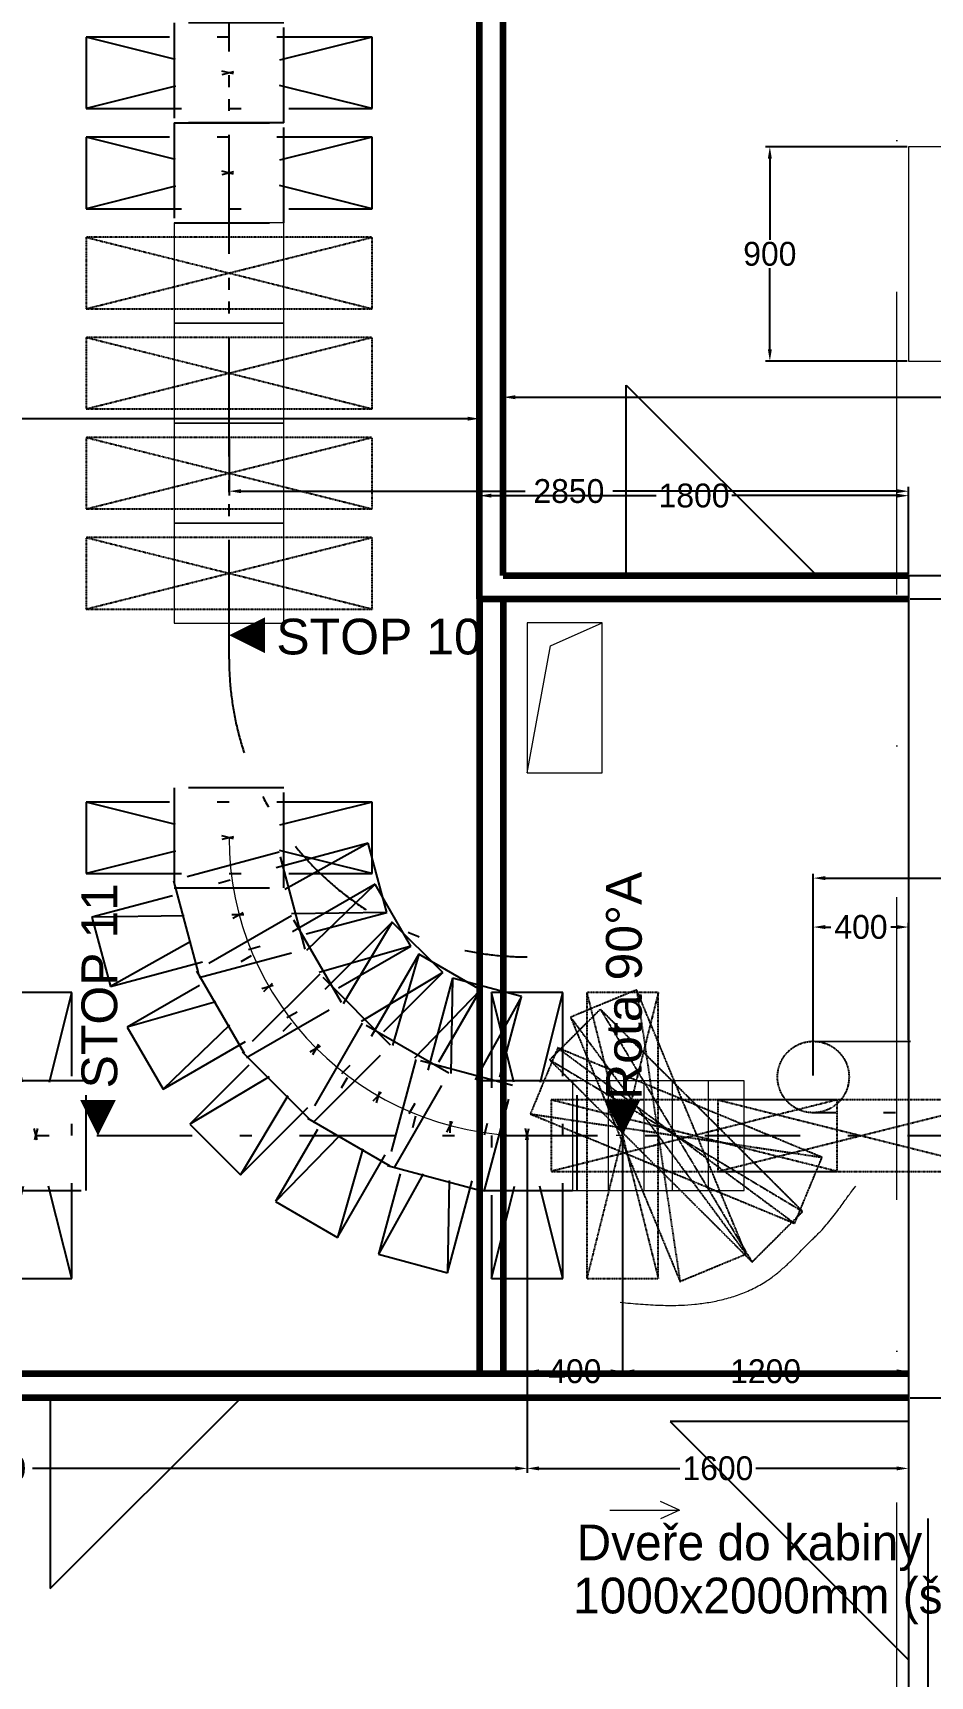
# Model space of a CAD drawing. Header units: metres. Extents: x 31500 to 1073645, y -1029792 to 61053.
# Drawn here: x 126086 to 129848, y -546100 to -539204 of the extents above; entities that cross this region are included whole.
import ezdxf

# ---------------------------------------------------------------- set-up
doc = ezdxf.new("R2010")
doc.units = ezdxf.units.M
doc.header["$PDMODE"] = 65
for name, pattern in [('AM_ISO02W050', [7.5, 6, -1.5]), ('DASHDOT', [8.5, 4, -2, 0.5, -2]), ('STRICHPUNKT', [1, 0.5, -0.25, 0, -0.25]), ('ČERCHOVANÁ', [25.4, 12.7, -6.35, 0, -6.35])]:
    doc.linetypes.add(name, pattern=pattern)
for name, color, linetype in [('3', 3, 'STRICHPUNKT'), ('CONVEYOR', 6, 'DASHDOT'), ('Rozšíření KAPA', 254, 'DASHDOT'), ('TG-OBRYS', 1, 'Continuous'), ('Trajektorie vozíku', 9, 'Continuous'), ('Vozík', 4, 'Continuous'), ('VZT-kanaly', 4, 'Continuous')]:
    doc.layers.add(name, color=color, linetype=linetype)
for name, color, linetype, lineweight in [('AM_3_NEVID', 6, 'AM_ISO02W050', 25), ('Chlazení - kondenz', 4, 'Continuous', 25), ('TG-KOTY', 2, 'Continuous', 18)]:
    doc.layers.add(name, color=color, linetype=linetype, lineweight=lineweight)
doc.layers.add('Osa(ISO)', color=6, linetype='Continuous', lineweight=25, true_color=0xff00ff)
doc.styles.add('ROMANS', font='TIMES.TTF')
doc.dimstyles.new('100', dxfattribs={"dimscale": 100, "dimtxt": 1, "dimasz": 0.5, "dimexe": 0.18, "dimexo": 0.0625, "dimgap": 0.09, "dimtad": 0, "dimtih": 1, "dimtoh": 1, "dimdec": 0, "dimzin": 0, "dimdsep": 46, "dimtxsty": 'Standard', "dimcen": 0.09, "dimadec": 0, "dimazin": 0, "dimtfac": 1, "dimtdec": 4, "dimtofl": 0, "dimtmove": 0, "dimatfit": 3, "dimfxl": 1, "dimtolj": 1, "dimtzin": 0, "dimarcsym": 0})

# ---------------------------------------------------------------- blocks, each defined once
blk = doc.blocks.new('jA$41444546474849')
at = {"color": 9, "linetype": 'DASHDOT', "ltscale": 100}
for p, q in [((-600, 150), (-600, -150)), ((600, 150), (-600, 150)), ((-600, -150), (600, 150)), ((-600, 150), (600, -150)), ((600, -150), (600, 150)), ((-600, -150), (600, -150))]:
    blk.add_line(p, q, dxfattribs=at)
blk.add_lwpolyline([(-230, -210), (230, -210), (230, 210), (-230, 210)], close=True, dxfattribs=at)
blk = doc.blocks.new('nA$4145515253545556')
at = {"layer": 'Trajektorie vozíku', "lineweight": 0}
blk.add_arc((0, 0), 1250, 90, 180, dxfattribs=at)
for p, rotation in [((-323.5, 1207.4), 105), ((0, 1250), 90), ((-625, 1082.5), 120), ((-883.9, 883.9), 135), ((-1082.5, 625), 150), ((-1207.4, 323.5), 165)]:
    blk.add_blockref('jA$41444546474849', p, dxfattribs=dict(at, rotation=rotation))
blk.add_blockref('jA$41444546474849', (-1250, 0), dxfattribs=at)
blk = doc.blocks.new('*D3777')
at = {"layer": 'DEFPOINTS', "color": 0}
for p in [(129758.5, -543029.1), (128158.5, -543831.9), (129758.5, -545228.5)]:
    blk.add_point(p, dxfattribs=at)
at = {"layer": 'TG-KOTY', "color": 0, "lineweight": -2}
for p, q in [((129758.5, -543035.4), (129758.5, -545246.5)), ((128158.5, -543838.1), (128158.5, -545246.5)), ((128208.5, -545228.5), (128799.5, -545228.5)), ((129708.5, -545228.5), (129117.5, -545228.5))]:
    blk.add_line(p, q, dxfattribs=at)
at = {"layer": 'TG-KOTY', "color": 0}
for points in [[(128208.5, -545220.2), (128208.5, -545236.8), (128158.5, -545228.5)], [(129708.5, -545236.8), (129708.5, -545220.2), (129758.5, -545228.5)]]:
    blk.add_solid(points, dxfattribs=at)
at = {"layer": 'TG-KOTY', "color": 0, "insert": (128958.5, -545228.5), "char_height": 100, "attachment_point": 5}
blk.add_mtext('\\A1;1600', dxfattribs=at)
blk = doc.blocks.new('*D3780')
at = {"layer": 'DEFPOINTS', "color": 0}
for p in [(129758.5, -539681.9), (129176.3, -540581.9), (129758.5, -540581.9)]:
    blk.add_point(p, dxfattribs=at)
at = {"layer": 'TG-KOTY', "color": 0, "lineweight": -2}
for p, q in [((129752.2, -539681.9), (129158.3, -539681.9)), ((129176.3, -539731.9), (129176.3, -540072.9)), ((129176.3, -540531.9), (129176.3, -540190.9)), ((129752.2, -540581.9), (129158.3, -540581.9))]:
    blk.add_line(p, q, dxfattribs=at)
at = {"layer": 'TG-KOTY', "color": 0}
for points in [[(129184.7, -539731.9), (129168, -539731.9), (129176.3, -539681.9)], [(129168, -540531.9), (129184.7, -540531.9), (129176.3, -540581.9)]]:
    blk.add_solid(points, dxfattribs=at)
at = {"layer": 'TG-KOTY', "color": 0, "insert": (129176.3, -540131.9), "char_height": 100, "attachment_point": 5}
blk.add_mtext('\\A1;900', dxfattribs=at)
blk = doc.blocks.new('9A$41464748494A')
at = {"layer": '3', "color": 5}
for p, q in [((-600, 150), (-600, -150)), ((600, 150), (-600, 150)), ((-600, -150), (600, 150)), ((-600, 150), (600, -150)), ((600, -150), (600, 150)), ((-600, -150), (600, -150))]:
    blk.add_line(p, q, dxfattribs=at)
blk = doc.blocks.new('*D3783')
at = {"layer": 'DEFPOINTS', "color": 0}
for p in [(141358.5, -542751.2), (129358.5, -543585.9), (141358.5, -543579.7)]:
    blk.add_point(p, dxfattribs=at)
at = {"layer": 'TG-KOTY', "color": 0, "lineweight": -2}
for p, q in [((129358.5, -543579.7), (129358.5, -542733.2)), ((129408.5, -542751.2), (134979.7, -542751.2)), ((141308.5, -542751.2), (135381, -542751.2)), ((141358.5, -543573.4), (141358.5, -542733.2))]:
    blk.add_line(p, q, dxfattribs=at)
at = {"layer": 'TG-KOTY', "color": 0}
for points in [[(129408.5, -542742.8), (129408.5, -542759.5), (129358.5, -542751.2)], [(141308.5, -542759.5), (141308.5, -542742.8), (141358.5, -542751.2)]]:
    blk.add_solid(points, dxfattribs=at)
at = {"layer": 'TG-KOTY', "color": 0, "insert": (135180.3, -542751.2), "char_height": 100, "attachment_point": 5}
blk.add_mtext('\\A1;12000', dxfattribs=at)
blk = doc.blocks.new('*D3788')
at = {"layer": 'DEFPOINTS', "color": 0}
for p in [(123658.6, -543838.1), (128158.5, -543831.9), (128158.5, -545228.5)]:
    blk.add_point(p, dxfattribs=at)
at = {"layer": 'TG-KOTY', "color": 0, "lineweight": -2}
for p, q in [((123658.6, -543844.4), (123658.6, -545246.5)), ((128158.5, -543838.1), (128158.5, -545246.5)), ((123708.6, -545228.5), (125732.9, -545228.5)), ((128108.5, -545228.5), (126084.2, -545228.5))]:
    blk.add_line(p, q, dxfattribs=at)
at = {"layer": 'TG-KOTY', "color": 0}
for points in [[(123708.6, -545220.2), (123708.6, -545236.8), (123658.6, -545228.5)], [(128108.5, -545236.8), (128108.5, -545220.2), (128158.5, -545228.5)]]:
    blk.add_solid(points, dxfattribs=at)
at = {"layer": 'TG-KOTY', "color": 0, "insert": (125908.5, -545228.5), "char_height": 100, "attachment_point": 5}
blk.add_mtext('\\A1;4500', dxfattribs=at)
blk = doc.blocks.new('dA$41505152535455565758595A5B5C5D5F')
at = {"layer": '3', "color": 5}
for p, q in [((59, 611.7), (-218.2, 496.9)), ((518.2, -496.9), (59, 611.7)), ((59, 611.7), (241, -611.7)), ((-218.2, 496.9), (241, -611.7)), ((-218.2, 496.9), (518.2, -496.9)), ((241, -611.7), (518.2, -496.9))]:
    blk.add_line(p, q, dxfattribs=at)
at = {"layer": 'CONVEYOR', "color": 1}
blk.add_lwpolyline([(0, 0, 0, 150, 0), (0, 150, 150, 150, 0)], format="xyseb", dxfattribs=at)
at = {"layer": 'TG-KOTY', "lineweight": 0}
blk.add_line((0, 0), (-26.6, 0), dxfattribs=at)
at = {"layer": 'Trajektorie vozíku', "color": 4, "lineweight": 0}
for points in [[(-210, 230), (-210, -230), (210, -230), (210, 230)], [(-60, 230), (-60, -230), (360, -230), (360, 230)], [(90, 230), (90, -230), (510, -230), (510, 230)]]:
    blk.add_lwpolyline(points, close=True, dxfattribs=at)
at = {"layer": 'Trajektorie vozíku', "lineweight": 0}
blk.add_open_spline([(-9.3, -699.6), (19.5, -702.2), (76, -707.5), (159.2, -712.7), (234.7, -712.9), (303, -708.2), (362.4, -700.4), (422.3, -688.2), (482, -670.6), (540.7, -646.8), (593.3, -618.2), (637.3, -587.1), (673.5, -556.9), (706.4, -526.2), (736.8, -495.7), (765.2, -466.5), (787.5, -443.8), (805.7, -426.2), (820.7, -411.5), (847.3, -384), (883.4, -340.5), (922.5, -287), (945.7, -254.5), (959.9, -235.7), (968.7, -224.5), (978.7, -211.7)], degree=3, knots=[0, 0, 0, 0, 0.790767, 1.581533, 2.3723, 2.885044, 3.397788, 3.910532, 4.423277, 4.936021, 5.448765, 5.844148, 6.239532, 6.634915, 7.030298, 7.425682, 7.821065, 8.014312, 8.207558, 8.400805, 8.977865, 9.554925, 10.131985, 10.285819, 10.593486, 10.593486, 10.593486, 10.593486], dxfattribs=at)
at = {"layer": 'Trajektorie vozíku', "color": 5, "lineweight": 0}
for p, rotation in [((0, 0), 270), ((225, 0), 315), ((225, 0), 337.4999999999999), ((300, 0), 180)]:
    blk.add_blockref('9A$41464748494A', p, dxfattribs=dict(at, rotation=rotation))
blk = doc.blocks.new('*D3789')
at = {"layer": 'DEFPOINTS', "color": 0}
for p in [(128558.5, -543831.9), (129758.5, -544808.3), (129758.5, -544821.2)]:
    blk.add_point(p, dxfattribs=at)
at = {"layer": 'TG-KOTY', "color": 0, "lineweight": -2}
for p, q in [((128558.5, -543838.1), (128558.5, -544839.2)), ((128608.5, -544821.2), (128999.5, -544821.2)), ((129708.5, -544821.2), (129317.5, -544821.2)), ((129758.5, -544814.6), (129758.5, -544839.2))]:
    blk.add_line(p, q, dxfattribs=at)
at = {"layer": 'TG-KOTY', "color": 0}
for points in [[(128608.5, -544812.9), (128608.5, -544829.6), (128558.5, -544821.2)], [(129708.5, -544829.6), (129708.5, -544812.9), (129758.5, -544821.2)]]:
    blk.add_solid(points, dxfattribs=at)
at = {"layer": 'TG-KOTY', "color": 0, "insert": (129158.5, -544821.2), "char_height": 100, "attachment_point": 5}
blk.add_mtext('\\A1;1200', dxfattribs=at)
blk = doc.blocks.new('*D3790')
at = {"layer": 'DEFPOINTS', "color": 0}
for p in [(129358.5, -542956.7), (129358.5, -543436.2), (129758.5, -543436.2)]:
    blk.add_point(p, dxfattribs=at)
at = {"layer": 'TG-KOTY', "color": 0, "lineweight": -2}
for p, q in [((129358.5, -543429.9), (129358.5, -542938.7)), ((129408.5, -542956.7), (129432.8, -542956.7)), ((129708.5, -542956.7), (129684.1, -542956.7)), ((129758.5, -543429.9), (129758.5, -542938.7))]:
    blk.add_line(p, q, dxfattribs=at)
at = {"layer": 'TG-KOTY', "color": 0}
for points in [[(129408.5, -542948.4), (129408.5, -542965), (129358.5, -542956.7)], [(129708.5, -542965), (129708.5, -542948.4), (129758.5, -542956.7)]]:
    blk.add_solid(points, dxfattribs=at)
at = {"layer": 'TG-KOTY', "color": 0, "insert": (129558.5, -542956.7), "char_height": 100, "attachment_point": 5}
blk.add_mtext('\\A1;400', dxfattribs=at)
blk = doc.blocks.new('eA$4150')
at = {"layer": 'Osa(ISO)', "color": 4, "lineweight": 0}
blk.add_lwpolyline([(-230, -210), (230, -210), (230, 210), (-230, 210)], close=True, dxfattribs=at)
at = {"layer": 'Osa(ISO)', "color": 5, "lineweight": 0}
blk.add_blockref('9A$41464748494A', (0, 0), dxfattribs=at)
blk = doc.blocks.new('*D3798')
at = {"layer": 'DEFPOINTS', "color": 0}
for p in [(126908.5, -540901.9), (129758.5, -541127.5), (129758.5, -541287.4)]:
    blk.add_point(p, dxfattribs=at)
at = {"layer": 'TG-KOTY', "color": 0, "lineweight": -2}
for p, q in [((126908.5, -540908.1), (126908.5, -541145.5)), ((126958.5, -541127.5), (128149.5, -541127.5)), ((129708.5, -541127.5), (128517.5, -541127.5)), ((129758.5, -541281.2), (129758.5, -541109.5))]:
    blk.add_line(p, q, dxfattribs=at)
at = {"layer": 'TG-KOTY', "color": 0}
for points in [[(126958.5, -541119.1), (126958.5, -541135.8), (126908.5, -541127.5)], [(129708.5, -541135.8), (129708.5, -541119.1), (129758.5, -541127.5)]]:
    blk.add_solid(points, dxfattribs=at)
at = {"layer": 'TG-KOTY', "color": 0, "insert": (128333.5, -541127.5), "char_height": 100, "attachment_point": 5}
blk.add_mtext('\\A1;2850', dxfattribs=at)
blk = doc.blocks.new('*D3799')
at = {"layer": 'DEFPOINTS', "color": 0}
for p in [(120458.5, -545431.9), (129838.5, -545431.9), (129838.5, -546431.9)]:
    blk.add_point(p, dxfattribs=at)
at = {"layer": 'TG-KOTY', "color": 0, "lineweight": -2}
for p, q in [((120458.5, -545438.1), (120458.5, -546449.9)), ((129838.5, -545438.1), (129838.5, -546449.9)), ((120508.5, -546431.9), (124864.7, -546431.9)), ((129788.5, -546431.9), (125232.7, -546431.9))]:
    blk.add_line(p, q, dxfattribs=at)
at = {"layer": 'TG-KOTY', "color": 0}
for points in [[(120508.5, -546423.5), (120508.5, -546440.2), (120458.5, -546431.9)], [(129788.5, -546440.2), (129788.5, -546423.5), (129838.5, -546431.9)]]:
    blk.add_solid(points, dxfattribs=at)
at = {"layer": 'TG-KOTY', "color": 0, "insert": (125048.7, -546431.9), "char_height": 100, "attachment_point": 5}
blk.add_mtext('\\A1;9380', dxfattribs=at)
blk = doc.blocks.new('*D3808')
at = {"layer": 'DEFPOINTS', "color": 0}
for p in [(128158.5, -543838.1), (128558.5, -543831.9), (128158.5, -544821.2)]:
    blk.add_point(p, dxfattribs=at)
at = {"layer": 'TG-KOTY', "color": 0, "lineweight": -2}
for p, q in [((128158.5, -543844.4), (128158.5, -544839.2)), ((128558.5, -543838.1), (128558.5, -544839.2)), ((128208.5, -544821.2), (128232.8, -544821.2)), ((128508.5, -544821.2), (128484.1, -544821.2))]:
    blk.add_line(p, q, dxfattribs=at)
at = {"layer": 'TG-KOTY', "color": 0}
for points in [[(128208.5, -544812.9), (128208.5, -544829.6), (128158.5, -544821.2)], [(128508.5, -544829.6), (128508.5, -544812.9), (128558.5, -544821.2)]]:
    blk.add_solid(points, dxfattribs=at)
at = {"layer": 'TG-KOTY', "color": 0, "insert": (128358.5, -544821.2), "char_height": 100, "attachment_point": 5}
blk.add_mtext('\\A1;400', dxfattribs=at)
blk = doc.blocks.new('*D3825')
at = {"layer": 'DEFPOINTS', "color": 0}
for p in [(135438.5, -545331.9), (108658.5, -547322.9), (108658.5, -548431.9)]:
    blk.add_point(p, dxfattribs=at)
at = {"layer": 'TG-KOTY', "color": 0, "lineweight": -2}
for p, q in [((135438.5, -545338.1), (135438.5, -547340.9)), ((108658.5, -548425.6), (108658.5, -547304.9)), ((108708.5, -547322.9), (121814.5, -547322.9)), ((135388.5, -547322.9), (122282.5, -547322.9))]:
    blk.add_line(p, q, dxfattribs=at)
at = {"layer": 'TG-KOTY', "color": 0}
for points in [[(108708.5, -547314.6), (108708.5, -547331.2), (108658.5, -547322.9)], [(135388.5, -547331.2), (135388.5, -547314.6), (135438.5, -547322.9)]]:
    blk.add_solid(points, dxfattribs=at)
at = {"layer": 'TG-KOTY', "color": 0, "insert": (122048.5, -547322.9), "char_height": 100, "attachment_point": 5}
blk.add_mtext('\\A1;26780', dxfattribs=at)
blk = doc.blocks.new('*D3827')
at = {"layer": 'DEFPOINTS', "color": 0}
for p in [(142458.9, -540733.1), (128058.5, -540849.5), (142458.9, -540849.5)]:
    blk.add_point(p, dxfattribs=at)
at = {"layer": 'TG-KOTY', "color": 0, "lineweight": -2}
for p, q in [((128058.5, -540843.2), (128058.5, -540715.1)), ((142458.9, -540843.2), (142458.9, -540715.1)), ((128108.5, -540733.1), (135049.7, -540733.1)), ((142408.9, -540733.1), (135467.7, -540733.1))]:
    blk.add_line(p, q, dxfattribs=at)
at = {"layer": 'TG-KOTY', "color": 0}
for points in [[(128108.5, -540724.8), (128108.5, -540741.4), (128058.5, -540733.1)], [(142408.9, -540741.4), (142408.9, -540724.8), (142458.9, -540733.1)]]:
    blk.add_solid(points, dxfattribs=at)
at = {"layer": 'TG-KOTY', "color": 0, "insert": (135258.7, -540733.1), "char_height": 100, "attachment_point": 5}
blk.add_mtext('\\A1;14400', dxfattribs=at)
blk = doc.blocks.new('*D3837')
at = {"layer": 'DEFPOINTS', "color": 0}
for p in [(129758.5, -541146.2), (129758.5, -541481.9), (127958.5, -541579.4)]:
    blk.add_point(p, dxfattribs=at)
at = {"layer": 'TG-KOTY', "color": 0, "lineweight": -2}
for p, q in [((127958.5, -541573.2), (127958.5, -541128.2)), ((129758.5, -541475.6), (129758.5, -541128.2)), ((128008.5, -541146.2), (128699.5, -541146.2)), ((129708.5, -541146.2), (129017.5, -541146.2))]:
    blk.add_line(p, q, dxfattribs=at)
at = {"layer": 'TG-KOTY', "color": 0}
for points in [[(128008.5, -541137.9), (128008.5, -541154.5), (127958.5, -541146.2)], [(129708.5, -541154.5), (129708.5, -541137.9), (129758.5, -541146.2)]]:
    blk.add_solid(points, dxfattribs=at)
at = {"layer": 'TG-KOTY', "color": 0, "insert": (128858.5, -541146.2), "char_height": 100, "attachment_point": 5}
blk.add_mtext('\\A1;1800', dxfattribs=at)
blk = doc.blocks.new('*D3840')
at = {"layer": 'DEFPOINTS', "color": 0}
for p in [(123758.5, -540633.3), (127958.5, -540600.7), (127958.5, -540823.2)]:
    blk.add_point(p, dxfattribs=at)
at = {"layer": 'TG-KOTY', "color": 0, "lineweight": -2}
for p, q in [((123758.5, -540639.6), (123758.5, -540841.2)), ((127958.5, -540606.9), (127958.5, -540841.2)), ((123808.5, -540823.2), (125682.8, -540823.2)), ((127908.5, -540823.2), (126034.2, -540823.2))]:
    blk.add_line(p, q, dxfattribs=at)
at = {"layer": 'TG-KOTY', "color": 0}
for points in [[(123808.5, -540814.8), (123808.5, -540831.5), (123758.5, -540823.2)], [(127908.5, -540831.5), (127908.5, -540814.8), (127958.5, -540823.2)]]:
    blk.add_solid(points, dxfattribs=at)
at = {"layer": 'TG-KOTY', "color": 0, "insert": (125858.5, -540823.2), "char_height": 100, "attachment_point": 5}
blk.add_mtext('\\A1;4200', dxfattribs=at)
blk = doc.blocks.new('*D3863')
at = {"layer": 'DEFPOINTS', "color": 0}
for p in [(129758.5, -541579.4), (129758.5, -544931.9), (130315.6, -544931.9)]:
    blk.add_point(p, dxfattribs=at)
at = {"layer": 'TG-KOTY', "color": 0, "lineweight": -2}
for p, q in [((129764.7, -541579.4), (130333.6, -541579.4)), ((130315.6, -541629.4), (130315.6, -543196.6)), ((130315.6, -544881.9), (130315.6, -543314.6)), ((129764.7, -544931.9), (130333.6, -544931.9))]:
    blk.add_line(p, q, dxfattribs=at)
at = {"layer": 'TG-KOTY', "color": 0}
for points in [[(130323.9, -541629.4), (130307.3, -541629.4), (130315.6, -541579.4)], [(130307.3, -544881.9), (130323.9, -544881.9), (130315.6, -544931.9)]]:
    blk.add_solid(points, dxfattribs=at)
at = {"layer": 'TG-KOTY', "color": 0, "insert": (130315.6, -543255.6), "char_height": 100, "attachment_point": 5}
blk.add_mtext('\\A1;3352', dxfattribs=at)

msp = doc.modelspace()

# ---------------------------------------------------------------- linework, layer by layer
at = {"color": 6, "linetype": 'DASHDOT', "ltscale": 100}
for p, q in [((126908.4, -541731.9), (126908.6, -532481.9)), ((122104, -543831.9), (142217.3, -543831.9))]:
    msp.add_line(p, q, dxfattribs=at)
at = {"color": 7}
for p, q in [((128573.5, -541481.9), (128573.5, -540681.9)), ((128573.5, -540681.9), (129373.5, -541481.9)), ((129758.5, -541481.9), (129758.5, -546181.9)), ((126158.5, -544931.9), (126158.5, -545731.9)), ((126158.5, -545731.9), (126958.5, -544931.9)), ((129758.5, -545031.9), (128758.5, -545031.9)), ((128758.5, -545031.9), (129758.5, -546031.9))]:
    msp.add_line(p, q, dxfattribs=at)
msp.add_line((129758.5, -541481.9), (140958.5, -541481.9))
at = {"color": 3, "linetype": 'DASHDOT', "ltscale": 100}
for p, q in [((129365.9, -543436.2), (141360.1, -543436.1)), ((141353.1, -543736), (129356.1, -543735.9))]:
    msp.add_line(p, q, dxfattribs=at)
at = {"color": 6, "linetype": 'DASHDOT', "ltscale": 100}
msp.add_arc((128158.5, -541831.9), 1250, 180, 270, dxfattribs=at)
at = {"layer": '3', "color": 3}
msp.add_circle((129358.5, -543585.9), 149.9, dxfattribs=at)
at = {"layer": 'AM_3_NEVID', "color": 6, "linetype": 'DASHDOT', "ltscale": 100}
msp.add_line((126908.5, -541831.9), (126908.5, -535081.8), dxfattribs=at)
at = {"layer": 'Chlazení - kondenz', "color": 5, "lineweight": 0}
msp.add_line((129758.5, -541482.4), (129758.5, -541481.9), dxfattribs=at)
msp.add_lwpolyline([(129758.5, -540581.9), (134758.5, -540581.9), (134758.5, -539681.9), (129758.5, -539681.9)], close=True, dxfattribs=at)
at = {"layer": 'CONVEYOR', "color": 1}
for points in [[(126908.5, -541731.9, 0, 150, 0), (127058.5, -541731.8, 150, 150, 0)], [(126358.5, -543831.9, 0, 150, 0), (126358.5, -543681.9, 150, 150, 0)]]:
    msp.add_lwpolyline(points, format="xyseb", dxfattribs=at)
at = {"layer": 'Osa(ISO)', "linetype": 'ČERCHOVANÁ', "lineweight": 0, "ltscale": 100}
msp.add_line((129708.5, -559341.4), (129708.5, -518824.8), dxfattribs=at)
at = {"layer": 'TG-KOTY', "color": 6}
for p, q in [((128505.5, -545403.8), (128797.9, -545403.8)), ((128797.9, -545403.8), (128717.7, -545367.8)), ((128797.9, -545403.8), (128717.7, -545439.7))]:
    msp.add_line(p, q, dxfattribs=at)
at = {"layer": 'TG-OBRYS', "lineweight": 100}
for p, q in [((127958.5, -541579.4), (127958.6, -530131.9)), ((128058.4, -540731.9), (128058.6, -530131.9)), ((127958.5, -540829.4), (127958.5, -534931.9)), ((128058.5, -541481.9), (128058.5, -534931.9)), ((128058.5, -541481.9), (129758.5, -541481.9)), ((127958.5, -541579.4), (129758.5, -541579.4)), ((127958.5, -541579.4), (127958.5, -544831.9)), ((128058.5, -541579.4), (128058.5, -544831.9)), ((129758.5, -544831.9), (120458.5, -544831.9)), ((129758.5, -544931.9), (120458.5, -544931.9))]:
    msp.add_line(p, q, dxfattribs=at)
at = {"layer": 'VZT-kanaly', "lineweight": 0}
for p, q in [((128256.8, -541776.4), (128473.5, -541679.4)), ((128158.5, -542309.4), (128256.8, -541776.4))]:
    msp.add_line(p, q, dxfattribs=at)
msp.add_lwpolyline([(128158.5, -542309.4), (128473.5, -542309.4), (128473.5, -541679.4), (128158.5, -541679.4)], close=True, dxfattribs=at)

# ---------------------------------------------------------------- block references
at = {"layer": 'Osa(ISO)', "color": 5, "lineweight": 0}
msp.add_blockref('9A$41464748494A', (129558.5, -543831.9), dxfattribs=at)
at = {"layer": 'Rozšíření KAPA', "color": 5, "lineweight": 0}
for p, rotation in [((126908.5, -539371.9), 180), ((126908.5, -539791.9), 180), ((126098.5, -543831.9), 90)]:
    msp.add_blockref('jA$41444546474849', p, dxfattribs=dict(at, rotation=rotation))
at = {"layer": 'TG-KOTY'}
msp.add_blockref('dA$41505152535455565758595A5B5C5D5F', (128558.5, -543831.9), dxfattribs=at)
at = {"layer": 'Trajektorie vozíku', "lineweight": 0, "rotation": 90}
msp.add_blockref('nA$4145515253545556', (128158.5, -542581.9), dxfattribs=at)
at = {"layer": 'Vozík', "color": 5, "lineweight": 0, "rotation": 360}
for p in [(126908.5, -540211.9), (126908.5, -540631.9), (126908.5, -541051.9), (126908.5, -541471.9)]:
    msp.add_blockref('eA$4150', p, dxfattribs=at)

# ---------------------------------------------------------------- texts
at = {"layer": '3', "color": 1, "linetype": 'Continuous', "text_generation_flag": 6}
for s, p in [('Dveře do kabiny', (128365.9, -545614.2)), ('1000x2000mm (šxv)', (128351, -545837))]:
    msp.add_text(s, height=150, rotation=180, dxfattribs=at).set_placement(p)
at = {"layer": 'CONVEYOR', "color": 1, "insert": (127537.3, -541738.6), "char_height": 150, "attachment_point": 5, "style": 'ROMANS'}
msp.add_mtext('\\A1;\\fArial|b0|i0|c238|p18;STOP 10', dxfattribs=at)
at = {"layer": 'CONVEYOR', "color": 1, "char_height": 150, "attachment_point": 5, "rotation": 90, "style": 'ROMANS'}
for s, insert in [('\\A1;\\fArial|b0|i0|c238|p18;Rota 90°A', (128565.3, -543203)), ('\\A1;\\fArial|b0|i0|c238|p18;STOP 11', (126365.3, -543203))]:
    msp.add_mtext(s, dxfattribs=dict(at, insert=insert))

# ---------------------------------------------------------------- dimensions: what is measured, and where the dimension line sits
at = {"layer": 'TG-KOTY'}
for base, p1, p2, picture, middle in [((129176.3, -540581.9), (129758.5, -539681.9), (129758.5, -540581.9), '*D3780', (129176.3, -540131.9)), ((130315.5916, -544931.8554), (129758.48, -541579.4123), (129758.48, -544931.8554), '*D3863', (130315.5916, -543255.6339))]:
    dim = msp.add_linear_dim(base=base, p1=p1, p2=p2, angle=90, dimstyle='100', dxfattribs=at)
    dim.commit()
    dim.dimension.update_dxf_attribs({"geometry": picture, "text_midpoint": middle})
for base, p1, p2, picture, middle in [((127958.5, -540823.2), (123758.5, -540633.3), (127958.5, -540600.7), '*D3840', (125858.5, -540823.2)), ((142458.9, -540733.1), (128058.5, -540849.5), (142458.9, -540849.5), '*D3827', (135258.7, -540733.1)), ((129758.5, -541127.5), (126908.5, -540901.9), (129758.5, -541287.4), '*D3798', (128333.5, -541127.5)), ((129758.5, -541146.2), (127958.5, -541579.4), (129758.5, -541481.9), '*D3837', (128858.5, -541146.2)), ((129358.5, -542956.7), (129758.5, -543436.2), (129358.5, -543436.2), '*D3790', (129558.5, -542956.7)), ((129758.5, -545228.5), (128158.5, -543831.9), (129758.5, -543029.1), '*D3777', (128958.5, -545228.5)), ((128158.5, -545228.5), (123658.6, -543838.1), (128158.5, -543831.9), '*D3788', (125908.5, -545228.5)), ((128158.5, -544821.2), (128558.5, -543831.9), (128158.5, -543838.1), '*D3808', (128358.5, -544821.2)), ((129758.5, -544821.2), (128558.5, -543831.9), (129758.5, -544808.3), '*D3789', (129158.5, -544821.2)), ((108658.5, -547322.9), (135438.5, -545331.9), (108658.5, -548431.9), '*D3825', (122048.5, -547322.9))]:
    dim = msp.add_linear_dim(base=base, p1=p1, p2=p2, dimstyle='100', dxfattribs=at)
    dim.commit()
    dim.dimension.update_dxf_attribs({"geometry": picture, "text_midpoint": middle})
for base, p1, p2, picture, middle in [((141358.5, -542751.2), (129358.5, -543585.9), (141358.5, -543579.7), '*D3783', (135180.3, -542751.2)), ((129838.5, -546431.9), (120458.5, -545431.9), (129838.5, -545431.9), '*D3799', (125048.7, -546431.9))]:
    dim = msp.add_linear_dim(base=base, p1=p1, p2=p2, dimstyle='100', dxfattribs=at)
    dim.commit()
    dim.dimension.update_dxf_attribs({"geometry": picture, "text_midpoint": middle, "dimtype": 160})

doc.saveas('drawing.dxf')
